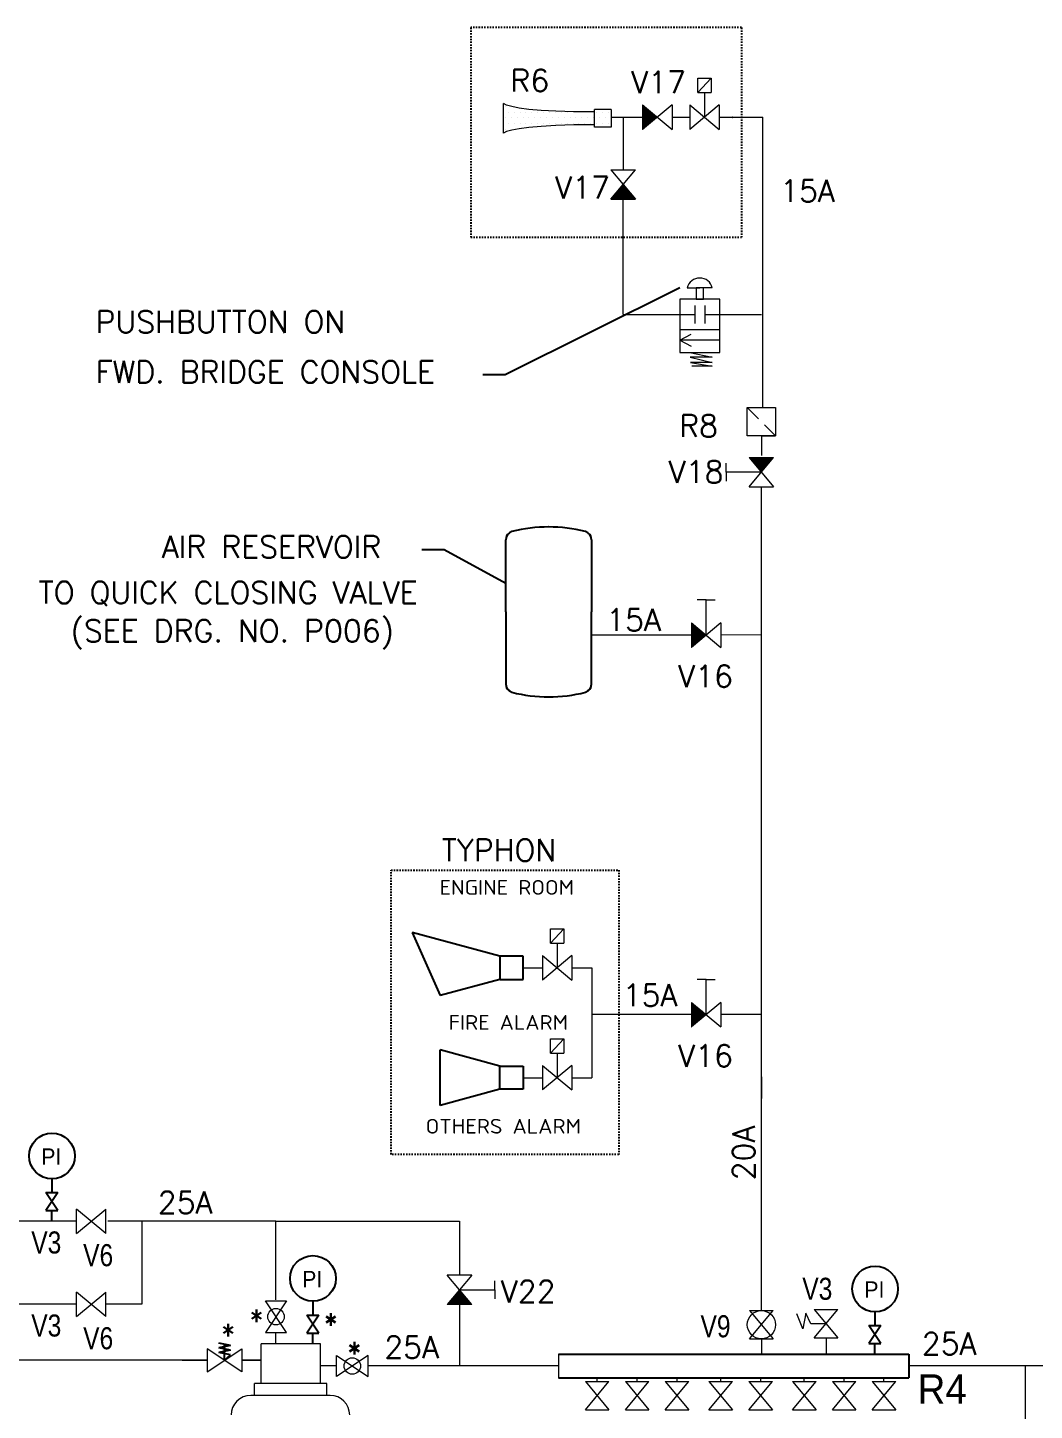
# Model space of a CAD drawing. Extents: x 475189 to 476029, y 1007718 to 1008015.
# Drawn here: x 475758.8 to 475831.2, y 1007784 to 1007883.4 of the extents above; entities that cross this region are included whole.
import ezdxf
from ezdxf.enums import TextEntityAlignment as Align

# ---------------------------------------------------------------- set-up
doc = ezdxf.new("R2010")
doc.units = 0
doc.header["$LTSCALE"] = 4
doc.header["$MEASUREMENT"] = 0
doc.linetypes.add('AUSGEZOGEN', pattern=[0])
doc.linetypes.add('PHANTOM', pattern=[2.5, 1.25, -0.25, 0.25, -0.25, 0.25, -0.25])
doc.layers.get('0').update_dxf_attribs({"linetype": 'CONTINUOUS', "lineweight": 0})
for name, color, linetype in [('1', 7, 'CONTINUOUS'), ('2', 3, 'AUSGEZOGEN'), ('25', 3, 'AUSGEZOGEN'), ('35', 7, 'AUSGEZOGEN'), ('4', 7, 'AUSGEZOGEN'), ('50', 4, 'AUSGEZOGEN'), ('6', 2, 'CONTINUOUS'), ('ARMATUR', 1, 'CONTINUOUS'), ('KOMP', 2, 'CONTINUOUS'), ('OMR', 1, 'PHANTOM'), ('TEKST', 6, 'CONTINUOUS')]:
    doc.layers.add(name, color=color, linetype=linetype)
doc.layers.add('R.B', color=6, linetype='CONTINUOUS', lineweight=0)
doc.styles.add('ISO', font='isocp.shx')
doc.styles.add('ROMANS', font='ROMANS.SHX')
doc.styles.get("Standard").update_dxf_attribs({"font": '', "width": 0.95, "height": 200})
doc.styles.get('Standard').set_extended_font_data('Gulim')

# ---------------------------------------------------------------- blocks, each defined once
blk = doc.blocks.new('A$C07fd2cc2')
at = {"color": 8}
for p, q in [((16875.7, 14693.1), (16966.3, 14790.6)), ((16875.7, 14790.6), (16966.3, 14790.6)), ((16875.7, 14693.1), (16875.7, 14790.6)), ((16966.3, 14790.6), (16966.3, 14693.1)), ((16875.7, 14693.1), (16965.2, 14693.1)), ((16920.5, 14693.1), (16920.5, 14526.4)), ((15552.5, 14416.7), (15552.5, 14619.4)), ((15574.7, 14608.3), (15552.5, 14619.4)), ((15566.3, 14600.7), (15566.3, 14600.7)), ((15610.2, 14597.8), (15574.7, 14608.3)), ((15660.2, 14588), (15610.2, 14597.8)), ((15726.1, 14579.4), (15660.2, 14588)), ((15809.1, 14572.1), (15726.1, 14579.4)), ((16173.3, 14457.3), (16173.3, 14578.9)), ((16286.4, 14578.9), (16173.3, 14578.9)), ((16286.4, 14578.9), (16286.4, 14457.3)), ((16699.5, 14609.8), (16499.5, 14443.1)), ((16499.5, 14609.8), (16699.5, 14443.1)), ((16499.5, 14609.8), (16499.5, 14443.1)), ((16699.5, 14609.8), (16699.5, 14443.1)), ((17020.5, 14609.8), (16820.5, 14443.1)), ((16820.5, 14609.8), (17020.5, 14443.1)), ((16820.5, 14609.8), (16820.5, 14443.1)), ((17020.5, 14609.8), (17020.5, 14443.1)), ((15566.3, 14520.7), (15566.3, 14520.7)), ((15586.3, 14560.7), (15586.3, 14560.7)), ((15586.3, 14480.7), (15586.3, 14480.7)), ((15606.3, 14520.7), (15606.3, 14520.7)), ((15626.3, 14560.7), (15626.3, 14560.7)), ((15626.3, 14480.7), (15626.3, 14480.7)), ((15646.3, 14520.7), (15646.3, 14520.7)), ((15666.3, 14560.7), (15666.3, 14560.7)), ((15666.3, 14480.7), (15666.3, 14480.7)), ((15686.3, 14520.7), (15686.3, 14520.7)), ((15706.3, 14560.7), (15706.3, 14560.7)), ((15706.3, 14480.7), (15706.3, 14480.7)), ((15726.3, 14520.7), (15726.3, 14520.7)), ((15746.3, 14560.7), (15746.3, 14560.7)), ((15746.3, 14480.7), (15746.3, 14480.7)), ((15766.3, 14520.7), (15766.3, 14520.7)), ((15786.3, 14560.7), (15786.3, 14560.7)), ((15786.3, 14480.7), (15786.3, 14480.7)), ((15806.3, 14520.7), (15806.3, 14520.7)), ((15910.4, 14566.6), (15809.1, 14572.1)), ((15826.3, 14560.7), (15826.3, 14560.7)), ((15826.3, 14480.7), (15826.3, 14480.7)), ((15846.3, 14520.7), (15846.3, 14520.7)), ((15866.3, 14560.7), (15866.3, 14560.7)), ((15866.3, 14480.7), (15866.3, 14480.7)), ((15886.3, 14520.7), (15886.3, 14520.7)), ((15906.3, 14560.7), (15906.3, 14560.7)), ((15906.3, 14480.7), (15906.3, 14480.7)), ((16031.4, 14563), (15910.4, 14566.6)), ((15926.3, 14520.7), (15926.3, 14520.7)), ((15946.3, 14560.7), (15946.3, 14560.7)), ((15946.3, 14480.7), (15946.3, 14480.7)), ((15966.3, 14520.7), (15966.3, 14520.7)), ((15986.3, 14560.7), (15986.3, 14560.7)), ((15986.3, 14480.7), (15986.3, 14480.7)), ((16006.3, 14520.7), (16006.3, 14520.7)), ((16026.3, 14560.7), (16026.3, 14560.7)), ((16026.3, 14480.7), (16026.3, 14480.7)), ((16173.3, 14561.8), (16031.4, 14563)), ((16046.3, 14520.7), (16046.3, 14520.7)), ((16066.3, 14560.7), (16066.3, 14560.7)), ((16066.3, 14480.7), (16066.3, 14480.7)), ((16086.3, 14520.7), (16086.3, 14520.7)), ((16106.3, 14560.7), (16106.3, 14560.7)), ((16106.3, 14480.7), (16106.3, 14480.7)), ((16126.3, 14520.7), (16126.3, 14520.7)), ((16146.3, 14560.7), (16146.3, 14560.7)), ((16146.3, 14480.7), (16146.3, 14480.7)), ((16166.3, 14520.7), (16166.3, 14520.7)), ((16186.3, 14560.7), (16186.3, 14560.7)), ((16186.3, 14480.7), (16186.3, 14480.7)), ((16206.3, 14520.7), (16206.3, 14520.7)), ((16226.3, 14560.7), (16226.3, 14560.7)), ((16226.3, 14480.7), (16226.3, 14480.7)), ((16246.3, 14520.7), (16246.3, 14520.7)), ((16266.3, 14560.7), (16266.3, 14560.7)), ((16266.3, 14480.7), (16266.3, 14480.7)), ((16286.3, 14520.7), (16286.3, 14520.7)), ((16286.4, 14526.4), (16499.5, 14526.4)), ((16367.9, 14526.4), (16367.9, 14168.6)), ((16699.5, 14526.4), (16820.5, 14526.4)), ((17020.5, 14526.4), (17316.6, 14526.4)), ((17316.6, 14117), (17316.6, 14526.4)), ((15574.7, 14427.8), (15552.5, 14416.7)), ((15566.3, 14440.7), (15566.3, 14440.7)), ((15610.2, 14438.3), (15574.7, 14427.8)), ((15660.2, 14448.1), (15610.2, 14438.3)), ((15726.1, 14456.7), (15660.2, 14448.1)), ((15809.1, 14464), (15726.1, 14456.7)), ((15910.4, 14469.5), (15809.1, 14464)), ((16031.4, 14473.1), (15910.4, 14469.5)), ((16173.3, 14474.3), (16031.4, 14473.1)), ((16286.4, 14457.3), (16173.3, 14457.3)), ((17316.6, 12550.9), (17316.6, 14221.6)), ((16284.5, 14168.6), (16451.2, 14168.6)), ((16284.5, 13968.6), (16451.2, 14168.6)), ((16284.5, 14168.6), (16451.2, 13968.6)), ((16284.5, 13968.6), (16451.2, 13968.6)), ((16367.9, 13184.1), (16367.9, 13968.6)), ((16802.8, 13364.7), (16888.2, 13364.7)), ((16912.8, 13364.7), (16863.5, 13364.7)), ((16863.5, 13364.7), (16863.5, 13288.5)), ((16973.6, 13364.7), (16888.2, 13364.7)), ((16912.8, 13288.5), (16912.8, 13364.7)), ((17024.6, 13288.5), (16751.7, 13288.5)), ((16751.7, 13288.5), (16751.7, 12926.4)), ((16863.5, 13288.5), (16912.8, 13288.5)), ((17024.6, 12926.4), (17024.6, 13288.5)), ((16367.9, 13184.1), (16853.7, 13184.1)), ((16853.7, 13244.5), (16853.7, 13123.8)), ((16922.6, 13244.5), (16922.6, 13123.8)), ((16922.6, 13184.1), (17307.3, 13184.1)), ((16751.7, 13082.4), (17024.6, 13082.4)), ((16751.7, 13010.4), (16829.7, 13051.6)), ((16751.7, 13010.4), (16829.7, 12969.3)), ((17024.6, 13010.4), (16751.7, 13010.4)), ((16751.7, 12926.4), (17024.6, 12926.4)), ((16821.2, 12926.4), (16972.7, 12893.2)), ((16822.8, 12893.2), (16972.7, 12858.8)), ((16972.7, 12893.2), (16822.8, 12893.2)), ((16972.7, 12893.2), (16972.7, 12893.2)), ((16825.9, 12858.8), (16972.7, 12833.9)), ((16972.7, 12858.8), (16825.9, 12858.8)), ((16972.7, 12833.9), (16833.7, 12833.9)), ((17211.3, 12358.9), (17211.3, 12550.9)), ((17211.3, 12550.9), (17403.3, 12550.9)), ((17288, 12474.2), (17211.3, 12550.9)), ((17403.3, 12550.9), (17403.3, 12358.9)), ((17403.3, 12358.9), (17328.8, 12433.4)), ((17307.3, 12358.9), (17211.3, 12358.9)), ((17307.3, 12358.9), (17307.3, 12226.1)), ((17307.3, 12358.9), (17403.3, 12358.9)), ((17403.3, 12358.9), (17307.3, 12358.9)), ((17067.4, 12112.8), (17067.4, 12174.4)), ((17223.9, 12012.8), (17390.6, 12212.8)), ((17223.9, 12212.8), (17390.6, 12012.8)), ((17223.9, 12212.8), (17390.6, 12212.8)), ((17307.3, 12112.8), (17067.4, 12112.8)), ((17067.4, 12112.8), (17067.4, 12051.3)), ((17223.9, 12012.8), (17390.6, 12012.8)), ((17307.3, 11918), (17307.3, 12012.8)), ((17307.3, 6410.8), (17307.3, 12012.8)), ((16932.4, 11243.4), (16870.9, 11243.4)), ((16932.4, 11003.5), (16932.4, 11243.4)), ((16932.4, 11243.4), (16993.9, 11243.4)), ((16832.4, 11003), (16152.3, 11003)), ((16832.4, 11086.8), (16832.4, 10920.2)), ((17032.4, 11086.8), (16832.4, 10920.2)), ((16832.4, 11086.8), (17032.4, 10920.2)), ((17032.4, 11086.8), (17032.4, 10920.2)), ((17307.3, 11006.5), (17032.4, 11003.5)), ((15873.4, 8908.4), (15873.4, 9005.9)), ((15873.4, 9005.9), (15964, 9005.9)), ((15873.4, 8908.4), (15964, 9005.9)), ((15964, 9005.9), (15964, 8908.3)), ((15873.4, 8908.4), (15963, 8908.4)), ((15918.2, 8908.4), (15918.2, 8741.7)), ((15818.2, 8825.1), (15818.2, 8658.4)), ((15818.2, 8825.1), (16018.2, 8658.4)), ((16018.2, 8825.1), (15818.2, 8658.4)), ((16018.2, 8825.1), (16018.2, 8658.4)), ((16932.4, 8663), (16870.9, 8663)), ((16932.4, 8663), (16993.9, 8663)), ((16932.4, 8423.1), (16932.4, 8663)), ((16832.4, 8506.5), (17032.4, 8339.8)), ((17032.4, 8506.5), (16832.4, 8339.8)), ((16832.4, 8506.5), (16832.4, 8339.8)), ((17032.4, 8506.5), (17032.4, 8339.8)), ((16155.3, 8426.1), (16832.4, 8426.1)), ((17032.4, 8426.1), (17307.3, 8426.1)), ((15873.4, 8161.2), (15964, 8258.7)), ((15873.4, 8258.7), (15964, 8258.7)), ((15873.4, 8161.2), (15873.4, 8258.7)), ((15964, 8258.7), (15964, 8161.2)), ((15873.4, 8161.2), (15963, 8161.2)), ((15918.2, 8161.2), (15918.2, 7994.5)), ((16018.2, 8077.9), (15818.2, 7911.2)), ((15818.2, 8077.9), (16018.2, 7911.2)), ((15818.2, 8077.9), (15818.2, 7911.2)), ((16018.2, 8077.9), (16018.2, 7911.2)), ((17307.3, 8000.9), (17307.3, 7853.7)), ((12849.5, 6934.7), (12649.5, 7101.4)), ((12649.5, 6934.7), (12849.5, 7101.4)), ((12649.5, 6934.7), (12649.5, 7101.4)), ((12849.5, 6934.7), (12849.5, 7101.4)), ((12642.9, 7018.1), (12115.1, 7018.1)), ((14006.2, 7018.1), (12862.8, 7018.1)), ((13094.9, 7018.1), (13094.9, 6453.6)), ((14006.2, 6483.1), (14006.2, 7018.1)), ((14006.2, 7018.1), (15254.5, 7018.1)), ((15254.5, 7018.1), (15254.5, 6651.7)), ((15337.8, 6651.7), (15171.2, 6651.7)), ((15337.8, 6451.7), (15171.2, 6651.7)), ((15337.8, 6651.7), (15171.2, 6451.7)), ((15494.4, 6551.7), (15494.4, 6613.2)), ((12649.5, 6370), (12849.5, 6536.7)), ((12849.5, 6370), (12649.5, 6536.7)), ((12649.5, 6370), (12649.5, 6536.7)), ((12849.5, 6370), (12849.5, 6536.7)), ((15254.5, 6551.7), (15494.4, 6551.7)), ((15494.4, 6551.7), (15494.4, 6490.2)), ((12649.5, 6453.6), (12157, 6453.6)), ((13094.9, 6453.6), (12849.5, 6453.6)), ((13934.2, 6477.3), (14078.2, 6477.3)), ((14078.2, 6477.3), (13934.2, 6261.3)), ((14078.2, 6261.3), (13934.2, 6477.3)), ((15337.8, 6451.7), (15171.2, 6451.7)), ((15254.5, 6459.7), (15254.5, 6033.9)), ((17227.3, 6410.8), (17387.3, 6218.8)), ((17227.3, 6218.8), (17387.3, 6410.8)), ((17227.3, 6410.8), (17387.3, 6410.8)), ((17667, 6417.4), (17827, 6225.4)), ((17667, 6225.4), (17827, 6417.4)), ((17667, 6417.4), (17827, 6417.4)), ((17589.4, 6287.4), (17547.5, 6388)), ((17610.5, 6392.1), (17589.4, 6287.4)), ((17642.8, 6321.4), (17610.5, 6392.1)), ((17747, 6321.4), (17642.8, 6321.4)), ((13934.2, 6261.3), (14078.2, 6261.3)), ((14006.2, 6189.5), (14006.2, 6254.9)), ((17227.3, 6218.8), (17387.3, 6218.8)), ((17307.3, 6218.8), (17307.3, 6113.9)), ((17667, 6225.4), (17827, 6225.4)), ((17747, 6218.8), (17747, 6113.9)), ((13775.2, 5994.6), (13539.5, 6151.7)), ((13539.5, 5994.6), (13775.2, 6151.7)), ((13539.5, 6151.7), (13539.5, 5994.6)), ((13775.2, 6151.7), (13775.2, 5994.6)), ((14308.1, 6185.3), (13906.2, 6185.3)), ((13906.2, 5913.9), (13906.2, 6185.3)), ((14308.1, 5913.9), (14308.1, 6185.3)), ((15928.4, 6113.9), (15928.4, 5953.9)), ((13539.5, 6073.2), (10316.6, 6073.2)), ((13368.4, 6073.2), (13539.5, 6073.2)), ((13775.2, 6073.2), (13897.9, 6073.2)), ((13906.2, 6073.2), (13775.2, 6073.2)), ((14411.5, 6033.9), (14314.2, 6033.9)), ((14633.5, 6105.9), (14417.5, 5961.9)), ((14417.5, 6105.9), (14633.5, 5961.9)), ((14417.5, 5961.9), (14417.5, 6105.9)), ((14633.5, 5961.9), (14633.5, 6105.9)), ((15926.3, 6033.9), (14633.5, 6033.9)), ((19285.6, 6033.9), (18309.3, 6033.9)), ((19100.4, 6033.9), (19100.4, 5469.5)), ((16110.2, 5735.9), (16270.2, 5927.9)), ((16110.2, 5927.9), (16270.2, 5735.9)), ((16110.2, 5927.9), (16270.2, 5927.9)), ((16190.2, 5927.9), (16190.2, 5953.9)), ((16382.1, 5735.9), (16542.1, 5927.9)), ((16382.1, 5927.9), (16542.1, 5735.9)), ((16382.1, 5927.9), (16542.1, 5927.9)), ((16462.1, 5927.9), (16462.1, 5953.9)), ((16654, 5735.9), (16814, 5927.9)), ((16654, 5927.9), (16814, 5735.9)), ((16654, 5927.9), (16814, 5927.9)), ((16734, 5927.9), (16734, 5953.9)), ((16950.5, 5735.9), (17110.5, 5927.9)), ((16950.5, 5927.9), (17110.5, 5735.9)), ((16950.5, 5927.9), (17110.5, 5927.9)), ((17030.5, 5927.9), (17030.5, 5953.9)), ((17222.4, 5735.9), (17382.4, 5927.9)), ((17222.4, 5927.9), (17382.4, 5735.9)), ((17222.4, 5927.9), (17382.4, 5927.9)), ((17302.4, 5927.9), (17302.4, 5953.9)), ((17518.9, 5735.9), (17678.9, 5927.9)), ((17518.9, 5927.9), (17678.9, 5735.9)), ((17518.9, 5927.9), (17678.9, 5927.9)), ((17598.9, 5927.9), (17598.9, 5953.9)), ((17789.8, 5735.9), (17949.8, 5927.9)), ((17789.8, 5927.9), (17949.8, 5735.9)), ((17789.8, 5927.9), (17949.8, 5927.9)), ((17869.8, 5927.9), (17869.8, 5953.9)), ((18060.7, 5735.9), (18220.7, 5927.9)), ((18060.7, 5927.9), (18220.7, 5735.9)), ((18060.7, 5927.9), (18220.7, 5927.9)), ((18140.7, 5927.9), (18140.7, 5953.9)), ((18140.7, 5927.9), (18140.7, 5953.9)), ((14374.6, 5834.1), (13834.3, 5834.1)), ((14353.1, 5913.9), (13861.1, 5913.9)), ((13861.1, 5834.1), (13861.1, 5913.9)), ((14353.1, 5834.1), (14353.1, 5913.9)), ((16110.2, 5735.9), (16270.2, 5735.9)), ((16382.1, 5735.9), (16542.1, 5735.9)), ((16654, 5735.9), (16814, 5735.9)), ((16950.5, 5735.9), (17110.5, 5735.9)), ((17222.4, 5735.9), (17382.4, 5735.9)), ((17518.9, 5735.9), (17678.9, 5735.9)), ((17789.8, 5735.9), (17949.8, 5735.9)), ((18060.7, 5735.9), (18220.7, 5735.9))]:
    blk.add_line(p, q, dxfattribs=at)
at = {"color": 8, "linetype": 'Continuous'}
for p, q in [((16499.5, 14607.2), (16589.1, 14517.7)), ((16499.5, 14603.7), (16587.1, 14516.1)), ((16499.5, 14600.1), (16585.2, 14514.5)), ((16499.5, 14596.6), (16583.3, 14512.9)), ((16499.5, 14593.1), (16581.3, 14511.3)), ((16499.5, 14589.5), (16579.4, 14509.7)), ((16499.5, 14586), (16577.5, 14508.1)), ((16499.5, 14582.5), (16575.6, 14506.4)), ((16499.5, 14578.9), (16573.6, 14504.8)), ((16499.5, 14575.4), (16571.7, 14503.2)), ((16505.4, 14604.9), (16591, 14519.3)), ((16526.6, 14587.2), (16592.9, 14520.9)), ((16499.5, 14571.9), (16569.8, 14501.6)), ((16499.5, 14568.3), (16567.8, 14500)), ((16499.5, 14564.8), (16565.9, 14498.4)), ((16499.5, 14561.2), (16564, 14496.8)), ((16499.5, 14557.7), (16562.1, 14495.2)), ((16499.5, 14554.2), (16560.1, 14493.6)), ((16499.5, 14550.6), (16558.2, 14492)), ((16499.5, 14547.1), (16556.3, 14490.4)), ((16499.5, 14543.6), (16554.3, 14488.8)), ((16499.5, 14540), (16552.4, 14487.2)), ((16499.5, 14536.5), (16550.5, 14485.6)), ((16499.5, 14533), (16548.6, 14483.9)), ((16499.5, 14529.4), (16546.6, 14482.3)), ((16499.5, 14525.9), (16544.7, 14480.7)), ((16499.5, 14522.4), (16542.8, 14479.1)), ((16499.5, 14518.8), (16540.8, 14477.5)), ((16499.5, 14515.3), (16538.9, 14475.9)), ((16499.5, 14511.7), (16537, 14474.3)), ((16499.5, 14508.2), (16535.1, 14472.7)), ((16499.5, 14504.7), (16533.1, 14471.1)), ((16499.5, 14501.1), (16531.2, 14469.5)), ((16499.5, 14497.6), (16529.3, 14467.9)), ((16499.5, 14494.1), (16527.3, 14466.3)), ((16499.5, 14490.5), (16525.4, 14464.7)), ((16499.5, 14487), (16523.5, 14463.1)), ((16499.5, 14483.5), (16521.6, 14461.4)), ((16547.8, 14569.6), (16594.8, 14522.5)), ((16569, 14551.9), (16596.8, 14524.1)), ((16590.2, 14534.2), (16598.7, 14525.7)), ((16499.5, 14479.9), (16519.6, 14459.8)), ((16499.5, 14476.4), (16517.7, 14458.2)), ((16499.5, 14472.9), (16515.8, 14456.6)), ((16499.5, 14469.3), (16513.8, 14455)), ((16499.5, 14465.8), (16511.9, 14453.4)), ((16499.5, 14462.3), (16510, 14451.8)), ((16499.5, 14458.7), (16508.1, 14450.2)), ((16499.5, 14455.2), (16506.1, 14448.6)), ((16499.5, 14451.6), (16504.2, 14447)), ((16499.5, 14448.1), (16502.3, 14445.4)), ((16499.5, 14444.6), (16500.3, 14443.8)), ((16287.1, 13968.6), (16376.6, 14058.1)), ((16289.4, 13974.5), (16375, 14060.1)), ((16290.6, 13968.6), (16378.2, 14056.2)), ((16294.2, 13968.6), (16379.8, 14054.3)), ((16297.7, 13968.6), (16381.4, 14052.4)), ((16301.2, 13968.6), (16383, 14050.4)), ((16304.8, 13968.6), (16384.6, 14048.5)), ((16307.1, 13995.7), (16373.4, 14062)), ((16308.3, 13968.6), (16386.2, 14046.6)), ((16311.8, 13968.6), (16387.9, 14044.6)), ((16315.4, 13968.6), (16389.5, 14042.7)), ((16318.9, 13968.6), (16391.1, 14040.8)), ((16322.4, 13968.6), (16392.7, 14038.9)), ((16324.7, 14016.9), (16371.8, 14063.9)), ((16326, 13968.6), (16394.3, 14036.9)), ((16329.5, 13968.6), (16395.9, 14035)), ((16333.1, 13968.6), (16397.5, 14033.1)), ((16336.6, 13968.6), (16399.1, 14031.1)), ((16340.1, 13968.6), (16400.7, 14029.2)), ((16342.4, 14038.1), (16370.2, 14065.9)), ((16343.7, 13968.6), (16402.3, 14027.3)), ((16347.2, 13968.6), (16403.9, 14025.4)), ((16350.7, 13968.6), (16405.5, 14023.4)), ((16354.3, 13968.6), (16407.1, 14021.5)), ((16357.8, 13968.6), (16408.7, 14019.6)), ((16360.1, 14059.3), (16368.6, 14067.8)), ((16361.3, 13968.6), (16410.4, 14017.6)), ((16364.9, 13968.6), (16412, 14015.7)), ((16368.4, 13968.6), (16413.6, 14013.8)), ((16371.9, 13968.6), (16415.2, 14011.9)), ((16375.5, 13968.6), (16416.8, 14009.9)), ((16379, 13968.6), (16418.4, 14008)), ((16382.6, 13968.6), (16420, 14006.1)), ((16386.1, 13968.6), (16421.6, 14004.1)), ((16389.6, 13968.6), (16423.2, 14002.2)), ((16393.2, 13968.6), (16424.8, 14000.3)), ((16396.7, 13968.6), (16426.4, 13998.4)), ((16400.2, 13968.6), (16428, 13996.4)), ((16403.8, 13968.6), (16429.6, 13994.5)), ((16407.3, 13968.6), (16431.2, 13992.6)), ((16410.8, 13968.6), (16432.8, 13990.6)), ((16414.4, 13968.6), (16434.5, 13988.7)), ((16417.9, 13968.6), (16436.1, 13986.8)), ((16421.4, 13968.6), (16437.7, 13984.9)), ((16425, 13968.6), (16439.3, 13982.9)), ((16428.5, 13968.6), (16440.9, 13981)), ((16432, 13968.6), (16442.5, 13979.1)), ((16435.6, 13968.6), (16444.1, 13977.1)), ((16439.1, 13968.6), (16445.7, 13975.2)), ((16442.7, 13968.6), (16447.3, 13973.3)), ((16446.2, 13968.6), (16448.9, 13971.4)), ((16449.7, 13968.6), (16450.5, 13969.4)), ((17226.5, 12212.8), (17316, 12123.3)), ((17228.8, 12207), (17314.4, 12121.4)), ((17230, 12212.8), (17317.6, 12125.3)), ((17233.6, 12212.8), (17319.2, 12127.2)), ((17237.1, 12212.8), (17320.8, 12129.1)), ((17240.7, 12212.8), (17322.5, 12131)), ((17244.2, 12212.8), (17324.1, 12133)), ((17246.5, 12185.8), (17312.8, 12119.5)), ((17247.7, 12212.8), (17325.7, 12134.9)), ((17251.3, 12212.8), (17327.3, 12136.8)), ((17254.8, 12212.8), (17328.9, 12138.8)), ((17258.3, 12212.8), (17330.5, 12140.7)), ((17261.9, 12212.8), (17332.1, 12142.6)), ((17264.2, 12164.6), (17311.2, 12117.5)), ((17265.4, 12212.8), (17333.7, 12144.5)), ((17268.9, 12212.8), (17335.3, 12146.5)), ((17272.5, 12212.8), (17336.9, 12148.4)), ((17276, 12212.8), (17338.5, 12150.3)), ((17279.5, 12212.8), (17340.1, 12152.3)), ((17281.8, 12143.4), (17309.6, 12115.6)), ((17283.1, 12212.8), (17341.7, 12154.2)), ((17286.6, 12212.8), (17343.3, 12156.1)), ((17290.2, 12212.8), (17344.9, 12158)), ((17293.7, 12212.8), (17346.6, 12160)), ((17297.2, 12212.8), (17348.2, 12161.9)), ((17300.8, 12212.8), (17349.8, 12163.8)), ((17304.3, 12212.8), (17351.4, 12165.8)), ((17307.8, 12212.8), (17353, 12167.7)), ((17311.4, 12212.8), (17354.6, 12169.6)), ((17314.9, 12212.8), (17356.2, 12171.5)), ((17318.4, 12212.8), (17357.8, 12173.5)), ((17322, 12212.8), (17359.4, 12175.4)), ((17325.5, 12212.8), (17361, 12177.3)), ((17329, 12212.8), (17362.6, 12179.2)), ((17332.6, 12212.8), (17364.2, 12181.2)), ((17336.1, 12212.8), (17365.8, 12183.1)), ((17339.6, 12212.8), (17367.4, 12185)), ((17343.2, 12212.8), (17369.1, 12187)), ((17346.7, 12212.8), (17370.7, 12188.9)), ((17350.3, 12212.8), (17372.3, 12190.8)), ((17353.8, 12212.8), (17373.9, 12192.7)), ((17357.3, 12212.8), (17375.5, 12194.7)), ((17360.9, 12212.8), (17377.1, 12196.6)), ((17364.4, 12212.8), (17378.7, 12198.5)), ((17367.9, 12212.8), (17380.3, 12200.5)), ((17371.5, 12212.8), (17381.9, 12202.4)), ((17375, 12212.8), (17383.5, 12204.3)), ((17378.5, 12212.8), (17385.1, 12206.2)), ((17382.1, 12212.8), (17386.7, 12208.2)), ((17385.6, 12212.8), (17388.3, 12210.1)), ((17389.1, 12212.8), (17389.9, 12212)), ((17299.5, 12122.1), (17308, 12113.7)), ((16832.4, 11084.3), (16921.9, 10994.8)), ((16832.4, 11080.7), (16920, 10993.2)), ((16832.4, 11077.2), (16918, 10991.5)), ((16832.4, 11073.7), (16916.1, 10989.9)), ((16832.4, 11070.1), (16914.2, 10988.3)), ((16832.4, 11066.6), (16912.3, 10986.7)), ((16832.4, 11063.1), (16910.3, 10985.1)), ((16832.4, 11059.5), (16908.4, 10983.5)), ((16832.4, 11056), (16906.5, 10981.9)), ((16832.4, 11052.4), (16904.5, 10980.3)), ((16832.4, 11048.9), (16902.6, 10978.7)), ((16832.4, 11045.4), (16900.7, 10977.1)), ((16832.4, 11041.8), (16898.8, 10975.5)), ((16832.4, 11038.3), (16896.8, 10973.9)), ((16832.4, 11034.8), (16894.9, 10972.3)), ((16832.4, 11031.2), (16893, 10970.7)), ((16832.4, 11027.7), (16891.1, 10969)), ((16832.4, 11024.2), (16889.1, 10967.4)), ((16832.4, 11020.6), (16887.2, 10965.8)), ((16832.4, 11017.1), (16885.3, 10964.2)), ((16832.4, 11013.6), (16883.3, 10962.6)), ((16832.4, 11010), (16881.4, 10961)), ((16832.4, 11006.5), (16879.5, 10959.4)), ((16832.4, 11003), (16877.6, 10957.8)), ((16838.2, 11082), (16923.8, 10996.4)), ((16859.4, 11064.3), (16925.8, 10998)), ((16880.7, 11046.6), (16927.7, 10999.6)), ((16901.9, 11028.9), (16929.6, 11001.2)), ((16923.1, 11011.3), (16931.5, 11002.8)), ((16832.4, 10999.4), (16875.6, 10956.2)), ((16832.4, 10995.9), (16873.7, 10954.6)), ((16832.4, 10992.3), (16871.8, 10953)), ((16832.4, 10988.8), (16869.8, 10951.4)), ((16832.4, 10985.3), (16867.9, 10949.8)), ((16832.4, 10981.7), (16866, 10948.2)), ((16832.4, 10978.2), (16864.1, 10946.5)), ((16832.4, 10974.7), (16862.1, 10944.9)), ((16832.4, 10971.1), (16860.2, 10943.3)), ((16832.4, 10967.6), (16858.3, 10941.7)), ((16832.4, 10964.1), (16856.3, 10940.1)), ((16832.4, 10960.5), (16854.4, 10938.5)), ((16832.4, 10957), (16852.5, 10936.9)), ((16832.4, 10953.5), (16850.6, 10935.3)), ((16832.4, 10949.9), (16848.6, 10933.7)), ((16832.4, 10946.4), (16846.7, 10932.1)), ((16832.4, 10942.8), (16844.8, 10930.5)), ((16832.4, 10939.3), (16842.8, 10928.9)), ((16832.4, 10935.8), (16840.9, 10927.3)), ((16832.4, 10932.2), (16839, 10925.7)), ((16832.4, 10928.7), (16837.1, 10924)), ((16832.4, 10925.2), (16835.1, 10922.4)), ((16832.4, 10921.6), (16833.2, 10920.8)), ((16832.4, 8503.9), (16921.9, 8414.4)), ((16832.4, 8500.4), (16920, 8412.8)), ((16832.4, 8496.8), (16918, 8411.2)), ((16832.4, 8493.3), (16916.1, 8409.6)), ((16832.4, 8489.8), (16914.2, 8408)), ((16832.4, 8486.2), (16912.3, 8406.4)), ((16832.4, 8482.7), (16910.3, 8404.7)), ((16832.4, 8479.1), (16908.4, 8403.1)), ((16832.4, 8475.6), (16906.5, 8401.5)), ((16832.4, 8472.1), (16904.5, 8399.9)), ((16832.4, 8468.5), (16902.6, 8398.3)), ((16832.4, 8465), (16900.7, 8396.7)), ((16838.2, 8501.6), (16923.8, 8416)), ((16859.4, 8483.9), (16925.8, 8417.6)), ((16880.7, 8466.2), (16927.7, 8419.2)), ((16832.4, 8461.5), (16898.8, 8395.1)), ((16832.4, 8457.9), (16896.8, 8393.5)), ((16832.4, 8454.4), (16894.9, 8391.9)), ((16832.4, 8450.9), (16893, 8390.3)), ((16832.4, 8447.3), (16891.1, 8388.7)), ((16832.4, 8443.8), (16889.1, 8387.1)), ((16832.4, 8440.3), (16887.2, 8385.5)), ((16832.4, 8436.7), (16885.3, 8383.9)), ((16832.4, 8433.2), (16883.3, 8382.2)), ((16832.4, 8429.7), (16881.4, 8380.6)), ((16832.4, 8426.1), (16879.5, 8379)), ((16832.4, 8422.6), (16877.6, 8377.4)), ((16832.4, 8419), (16875.6, 8375.8)), ((16832.4, 8415.5), (16873.7, 8374.2)), ((16832.4, 8412), (16871.8, 8372.6)), ((16832.4, 8408.4), (16869.8, 8371)), ((16832.4, 8404.9), (16867.9, 8369.4)), ((16832.4, 8401.4), (16866, 8367.8)), ((16832.4, 8397.8), (16864.1, 8366.2)), ((16832.4, 8394.3), (16862.1, 8364.6)), ((16832.4, 8390.8), (16860.2, 8363)), ((16832.4, 8387.2), (16858.3, 8361.4)), ((16832.4, 8383.7), (16856.3, 8359.7)), ((16832.4, 8380.2), (16854.4, 8358.1)), ((16832.4, 8376.6), (16852.5, 8356.5)), ((16832.4, 8373.1), (16850.6, 8354.9)), ((16832.4, 8369.5), (16848.6, 8353.3)), ((16901.9, 8448.6), (16929.6, 8420.8)), ((16923.1, 8430.9), (16931.5, 8422.4)), ((16832.4, 8366), (16846.7, 8351.7)), ((16832.4, 8362.5), (16844.8, 8350.1)), ((16832.4, 8358.9), (16842.8, 8348.5)), ((16832.4, 8355.4), (16840.9, 8346.9)), ((16832.4, 8351.9), (16839, 8345.3)), ((16832.4, 8348.3), (16837.1, 8343.7)), ((16832.4, 8344.8), (16835.1, 8342.1)), ((16832.4, 8341.3), (16833.2, 8340.5)), ((15239.8, 6451.7), (15202.4, 6489.1)), ((15243.3, 6451.7), (15204, 6491.1)), ((15246.9, 6451.7), (15205.6, 6493)), ((15250.4, 6451.7), (15207.2, 6494.9)), ((15253.9, 6451.7), (15208.8, 6496.8)), ((15257.5, 6451.7), (15210.4, 6498.8)), ((15261, 6451.7), (15212, 6500.7)), ((15264.6, 6451.7), (15213.6, 6502.6)), ((15268.1, 6451.7), (15215.2, 6504.6)), ((15271.6, 6451.7), (15216.8, 6506.5)), ((15275.2, 6451.7), (15218.4, 6508.4)), ((15278.7, 6451.7), (15220, 6510.3)), ((15282.2, 6451.7), (15221.6, 6512.3)), ((15285.8, 6451.7), (15223.3, 6514.2)), ((15289.3, 6451.7), (15224.9, 6516.1)), ((15292.8, 6451.7), (15226.5, 6518.1)), ((15296.4, 6451.7), (15228.1, 6520)), ((15299.9, 6451.7), (15229.7, 6521.9)), ((15303.4, 6451.7), (15231.3, 6523.8)), ((15307, 6451.7), (15232.9, 6525.8)), ((15310.5, 6451.7), (15234.5, 6527.7)), ((15314, 6451.7), (15236.1, 6529.6)), ((15317.6, 6451.7), (15237.7, 6531.6)), ((15321.1, 6451.7), (15239.3, 6533.5)), ((15324.7, 6451.7), (15240.9, 6535.4)), ((15328.2, 6451.7), (15242.5, 6537.3)), ((15331.7, 6451.7), (15244.1, 6539.3)), ((15335.3, 6451.7), (15245.8, 6541.2)), ((15333, 6457.5), (15247.4, 6543.1)), ((15315.3, 6478.7), (15249, 6545.1)), ((15297.6, 6500), (15250.6, 6547)), ((15279.9, 6521.2), (15252.2, 6548.9)), ((15262.3, 6542.4), (15253.8, 6550.8)), ((15172.6, 6451.7), (15171.8, 6452.5)), ((15176.2, 6451.7), (15173.4, 6454.4)), ((15179.7, 6451.7), (15175, 6456.4)), ((15183.2, 6451.7), (15176.6, 6458.3)), ((15186.8, 6451.7), (15178.3, 6460.2)), ((15190.3, 6451.7), (15179.9, 6462.1)), ((15193.8, 6451.7), (15181.5, 6464.1)), ((15197.4, 6451.7), (15183.1, 6466)), ((15200.9, 6451.7), (15184.7, 6467.9)), ((15204.4, 6451.7), (15186.3, 6469.9)), ((15208, 6451.7), (15187.9, 6471.8)), ((15211.5, 6451.7), (15189.5, 6473.7)), ((15215.1, 6451.7), (15191.1, 6475.6)), ((15218.6, 6451.7), (15192.7, 6477.6)), ((15222.1, 6451.7), (15194.3, 6479.5)), ((15225.7, 6451.7), (15195.9, 6481.4)), ((15229.2, 6451.7), (15197.5, 6483.4)), ((15232.7, 6451.7), (15199.1, 6485.3)), ((15236.3, 6451.7), (15200.8, 6487.2))]:
    blk.add_line(p, q, dxfattribs=at)
at = {"color": 8, "ltscale": 1.2}
for p, q in [((15686.2, 8741.7), (15818.2, 8741.7)), ((16016.6, 8741.7), (16155.3, 8741.7)), ((16155.3, 8741.7), (16155.3, 7994.5)), ((15686.2, 7994.5), (15818.2, 7994.5)), ((16016.6, 7994.5), (16155.3, 7994.5))]:
    blk.add_line(p, q, dxfattribs=at)
at = {"color": 8}
for centre, radius in [((14006.2, 6369.3), 55.9), ((17307.3, 6314.8), 96), ((14525.5, 6033.9), 55.9)]:
    blk.add_circle(centre, radius, dxfattribs=at)
for centre, radius, start, end in [((16888.2, 13344.9), 87.7, 13.04425, 166.95575), ((13834.3, 5700.8), 133.3, 90, 180), ((14374.6, 5700.8), 133.3, 0, 90)]:
    blk.add_arc(centre, radius, start, end, dxfattribs=at)
at = {"layer": '1', "color": 8}
for p, q in [((15928.4, 6113.9), (17913.8, 6113.9)), ((17184.7, 6113.9), (18309.3, 6113.9)), ((18309.3, 6113.9), (18309.3, 5953.9)), ((15928.4, 5953.9), (17913.8, 5953.9)), ((17184.7, 5953.9), (18309.3, 5953.9))]:
    blk.add_line(p, q, dxfattribs=at)
at = {"layer": '2', "color": 8}
for p, q in [((12481.7, 7306.6), (12481.7, 7213.2)), ((12522.6, 7213.2), (12440.9, 7090.7)), ((12522.6, 7090.7), (12440.9, 7213.2)), ((12440.9, 7213.2), (12522.6, 7213.2)), ((12440.9, 7090.7), (12522.6, 7090.7)), ((12481.7, 7018.1), (12481.7, 7090.7)), ((14256, 6473.8), (14256, 6380.5)), ((18078.9, 6402.4), (18078.9, 6309)), ((14215.2, 6380.5), (14296.8, 6380.5)), ((14296.8, 6258), (14215.2, 6380.5)), ((14296.8, 6380.5), (14215.2, 6258)), ((18119.8, 6309), (18038.1, 6186.5)), ((18119.8, 6186.5), (18038.1, 6309)), ((18038.1, 6309), (18119.8, 6309)), ((14215.2, 6258), (14296.8, 6258)), ((14256, 6185.3), (14256, 6258)), ((18038.1, 6186.5), (18119.8, 6186.5)), ((18078.9, 6113.9), (18078.9, 6186.5))]:
    blk.add_line(p, q, dxfattribs=at)
at = {"layer": '25', "color": 8}
for centre in [(12483.3, 7462.1), (14257.6, 6629.4), (18080.5, 6558)]:
    blk.add_circle(centre, 155.6, dxfattribs=at)
at = {"layer": '4', "color": 8}
for p, q in [((13696.6, 6172.7), (13618.1, 6188.4)), ((13696.6, 6172.7), (13618.1, 6157)), ((13696.6, 6141.2), (13618.1, 6157)), ((13696.6, 6141.2), (13618.1, 6125.5)), ((13696.6, 6109.7), (13618.1, 6125.5)), ((13657.4, 6073.2), (13657.4, 6180.6)), ((13657.4, 6073.2), (13696.6, 6109.7))]:
    blk.add_line(p, q, dxfattribs=at)
at = {"layer": '6', "color": 8, "extrusion": (0, 0, -1)}
for points in [[(-16751.7, 13364.7), (-15565.4, 12773.5), (-15413.3, 12773.5)], [(-15569.1, 11355.6), (-15150.7, 11583.7), (-14998.6, 11583.7)]]:
    blk.add_lwpolyline(points, dxfattribs=at)
at = {"layer": 'ARMATUR', "color": 8}
blk.add_line((17110, 14526.4), (17113.8, 14526.4), dxfattribs=at)
at = {"layer": 'KOMP', "color": 8}
for p, q in [((15569.1, 11161.8), (15569.1, 11651.7)), ((16152.3, 11651.7), (16152.3, 11161.8)), ((15569.1, 11161.8), (15569.1, 10671.9)), ((16152.3, 10671.9), (16152.3, 11161.8)), ((15528.7, 8820.5), (14932.9, 8981)), ((14932.9, 8981), (15122.4, 8553.4)), ((15686.2, 8820.5), (15528.7, 8820.5)), ((15528.7, 8820.5), (15528.7, 8663)), ((15686.2, 8663), (15686.2, 8820.5)), ((15528.7, 8663), (15122.4, 8553.4)), ((15528.7, 8663), (15686.2, 8663)), ((15528.7, 8073.3), (15122.4, 8182.8)), ((15122.4, 7806.2), (15122.4, 8182.8)), ((15528.7, 7915.8), (15528.7, 8073.3)), ((15528.7, 8073.3), (15686.2, 8073.3)), ((15686.2, 8073.3), (15686.2, 7915.8)), ((15528.7, 7915.8), (15122.4, 7806.2)), ((15686.2, 7915.8), (15528.7, 7915.8))]:
    blk.add_line(p, q, dxfattribs=at)
for centre, radius, start, end in [((15627.5, 11651.7), 58.3, 106.38954, 180), ((15627.5, 11651.7), 58.3, 106.38954, 180), ((15627.5, 11651.7), 58.3, 106.38954, 180), ((15627.5, 11651.7), 58.3, 106.38954, 180), ((15627.5, 11651.7), 58.3, 128.65981, 180), ((15627.5, 11651.7), 58.3, 128.65981, 180), ((15627.5, 11651.7), 58.3, 128.65981, 180), ((15627.5, 11651.7), 58.3, 128.65981, 180), ((15627.5, 11651.7), 58.3, 128.65981, 180), ((15849.3, 10831.2), 908.3, 89.21947, 105.20741), ((15872.2, 10831.2), 908.3, 74.79259, 90.78053), ((16094, 11651.7), 58.3, 0, 73.61046), ((16094, 11651.7), 58.3, 0, 73.61046), ((16094, 11651.7), 58.3, 0, 73.61046), ((16094, 11651.7), 58.3, 0, 73.61046), ((16094, 11651.7), 58.3, 0, 51.34019), ((16094, 11651.7), 58.3, 0, 51.34019), ((16094, 11651.7), 58.3, 0, 51.34019), ((16094, 11651.7), 58.3, 0, 51.34019), ((16094, 11651.7), 58.3, 0, 51.34019), ((15627.5, 10671.9), 58.3, 180, 231.34019), ((15627.5, 10671.9), 58.3, 180, 231.34019), ((15627.5, 10671.9), 58.3, 180, 253.61046), ((15627.5, 10671.9), 58.3, 180, 231.34019), ((15627.5, 10671.9), 58.3, 180, 253.61046), ((15627.5, 10671.9), 58.3, 180, 231.34019), ((15627.5, 10671.9), 58.3, 180, 253.61046), ((15627.5, 10671.9), 58.3, 180, 231.34019), ((15627.5, 10671.9), 58.3, 180, 253.61046), ((16094, 10671.9), 58.3, 286.38954, 0), ((16094, 10671.9), 58.3, 286.38954, 0), ((16094, 10671.9), 58.3, 286.38954, 0), ((16094, 10671.9), 58.3, 286.38954, 0), ((16094, 10671.9), 58.3, 308.65981, 0), ((16094, 10671.9), 58.3, 308.65981, 0), ((16094, 10671.9), 58.3, 308.65981, 0), ((16094, 10671.9), 58.3, 308.65981, 0), ((16094, 10671.9), 58.3, 308.65981, 0), ((15849.3, 11492.5), 908.3, 254.79259, 270.78053), ((15872.2, 11492.5), 908.3, 269.21947, 285.20741)]:
    blk.add_arc(centre, radius, start, end, dxfattribs=at)
at = {"layer": 'OMR', "color": 8, "linetype": 'PHANTOM', "ltscale": 0.5}
for p, q in [((15330.4, 15135), (15330.4, 13710.8)), ((17171.5, 15135), (15330.4, 15135)), ((17171.5, 15135), (17171.5, 13710.8)), ((15330.4, 13710.8), (17171.5, 13710.8)), ((14789.1, 7473), (14789.1, 9406.7)), ((14789.1, 9406.7), (16337.2, 9406.7)), ((16337.2, 9406.7), (16337.2, 7473)), ((16337.2, 7473), (14789.1, 7473))]:
    blk.add_line(p, q, dxfattribs=at)
at = {"color": 8, "style": 'ROMANS'}
for s, p in [('R6', (15601.2, 14700.8)), ('V17', (16422.2, 14689.1)), ('V17', (15904.5, 13973.6)), ('15A', (17434.1, 13950.2)), ('PUSHBUTTON ON ', (12779.9, 13059.1)), ('FWD. BRIDGE CONSOLE', (12779.9, 12718.8)), ('R8', (16749, 12352.9)), ('V18', (16676.6, 12039.4)), ('AIR RESERVOIR', (13230.3, 11529.8)), ('TO QUICK CLOSING VALVE', (12392.5, 11218.5)), ('(SEE DRG. NO. P006)', (12610.2, 10957.8)), ('15A', (16252.2, 11033)), ('V16', (16740.6, 10649.2)), ('TYPHON', (15133.7, 9466.7)), ('15A', (16363.9, 8480.5)), ('V16', (16740.6, 8068.8)), ('25A', (13202.3, 7071.4)), ('V22', (15534.9, 6466.3)), ('*', (13822.9, 6268.3)), ('*', (13630.5, 6170.6)), ('*', (14327.4, 6243)), ('25A', (14742.9, 6087.3)), ('25A', (18397.9, 6110.8)), ('*', (14488.2, 6047.7))]:
    blk.add_text(s, height=150, dxfattribs=at).set_placement(p)
blk.add_text('20A', height=150, rotation=90, dxfattribs=at).set_placement((17261.9, 7296.2))
at = {"layer": '35', "color": 8}
for p in [(12478.4, 7458), (14252.7, 6625.3), (18075.6, 6553.8)]:
    blk.add_text('PI', height=111.11, dxfattribs=at).set_placement(p, align=Align.MIDDLE)
at = {"layer": '50', "color": 8, "width": 0.85}
for s, p in [('V3', (12546.5, 6798.9)), ('V6', (12899.3, 6712.5)), ('V3', (17789.6, 6484)), ('V3', (12546.5, 6234.2)), ('V6', (12899.3, 6147.8)), ('V9', (17097.5, 6229.1))]:
    blk.add_text(s, height=150, dxfattribs=at).set_placement(p, align=Align.RIGHT)
at = {"layer": '50', "color": 8}
blk.add_text('R4', height=200, dxfattribs=at).set_placement((18704, 5777.1), align=Align.RIGHT)
at = {"layer": 'TEKST', "color": 8, "style": 'ISO', "width": 1.2}
for s, p in [('ENGINE ROOM', (15118.8, 9238.6)), ('FIRE ALARM', (15180.2, 8320.4)), ('OTHERS ALARM', (15024, 7614.2))]:
    blk.add_text(s, height=100, dxfattribs=at).set_placement(p)

msp = doc.modelspace()

# ---------------------------------------------------------------- block references
at = {"layer": 'R.B', "xscale": 0.01057760885816948, "yscale": 0.01057760885816948, "zscale": 0.01057760885816948}
msp.add_blockref('A$C07fd2cc2', (475628.506, 1007723.332), dxfattribs=at)

doc.saveas('drawing.dxf')
